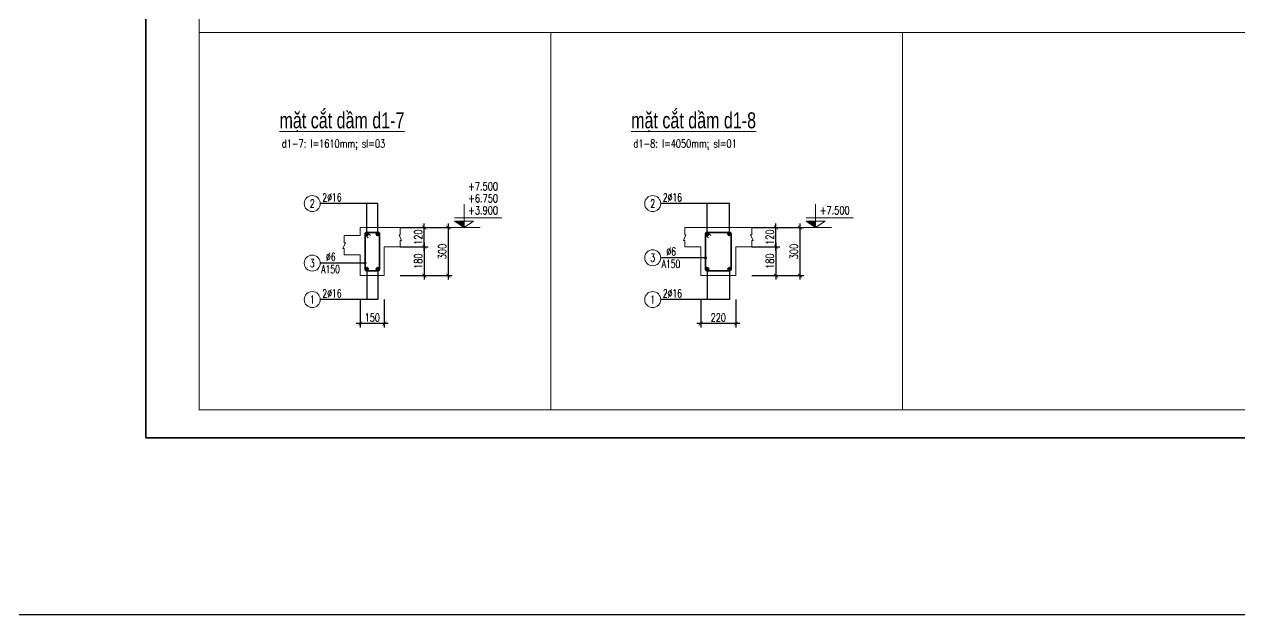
# Model space of a CAD drawing. Extents: x -2098986 to 943, y -1296280 to 73591.
# Drawn here: x -1746273 to -1715898, y -1218879 to -1204125 of the extents above; entities that cross this region are included whole.
import ezdxf
from ezdxf.enums import TextEntityAlignment as Align

# ---------------------------------------------------------------- set-up
doc = ezdxf.new("R2010")
doc.units = 0
doc.header["$LTSCALE"] = 150
doc.header["$PDMODE"] = 35
doc.layers.get('Defpoints').update_dxf_attribs({"lineweight": 18})
for name, color, linetype, lineweight in [('05.Text', 253, 'Continuous', 18), ('11.Khung bo', 32, 'Continuous', 50), ('12.Khung', 36, 'Continuous', 25), ('KCVN-THAY', 7, 'Continuous', 25), ('LS-DIM', 251, 'Continuous', 13), ('LS-TEXT', 60, 'Continuous', 20), ('LS-THAY', 7, 'Continuous', 20), ('LS-THEP', 3, 'Continuous', 35)]:
    doc.layers.add(name, color=color, linetype=linetype, lineweight=lineweight)
doc.layers.add('DIM', color=1, linetype='Continuous')
doc.layers.add('Tpl_Bound', color=1, linetype='Continuous', plot=False)
doc.styles.add('LS.TEXT', font='vnromadi.shx', dxfattribs={"width": 0.7, "height": 4})
doc.styles.add('romans.shx', font='romans.shx', dxfattribs={"width": 0.75, "bigfont": 'vns.shx'})
doc.styles.add('vnsimpli', font='vnsimli.shx', dxfattribs={"width": 0.75})
doc.dimstyles.new('D25', dxfattribs={"dimscale": 0, "dimtxt": 200, "dimasz": 100, "dimexe": 100, "dimexo": 0, "dimgap": 50, "dimtad": 1, "dimdec": 0, "dimlfac": 0.25, "dimdsep": 46, "dimtxsty": 'vnsimpli', "dimblk1": 'ARCHTICK', "dimblk2": 'ARCHTICK', "dimsah": 1, "dimcen": 0, "dimdle": 100, "dimclrd": 256, "dimclre": 256, "dimclrt": 60, "dimadec": 0, "dimazin": 0, "dimtfac": 0.004, "dimtdec": 0, "dimtix": 1, "dimtmove": 2, "dimatfit": 3, "dimldrblk": 'ARCHTICK', "dimfxl": 1, "dimtolj": 1, "dimarcsym": 0})
doc.dimstyles.new('LS.GHI CHU', dxfattribs={"dimtxt": 200, "dimasz": 120, "dimexe": 120, "dimexo": 120, "dimgap": 80, "dimtad": 1, "dimdec": 0, "dimzin": 0, "dimdsep": 46, "dimtxsty": 'romans.shx', "dimblk": 'ARCHTICK', "dimcen": 0.09, "dimdle": 120, "dimclrd": 256, "dimclre": 8, "dimclrt": 7, "dimadec": 0, "dimazin": 0, "dimtfac": 1, "dimtdec": 0, "dimtofl": 0, "dimtmove": 0, "dimatfit": 3, "dimldrblk": 'ARCHTICK', "dimfxl": 1, "dimtolj": 1, "dimtzin": 0, "dimarcsym": 0})

# ---------------------------------------------------------------- blocks, each defined once
blk = doc.blocks.new('*U4')
at = {"layer": 'KCVN-THAY', "color": 140}
blk.add_lwpolyline([(214871.76, 86966.68), (215381.8, 86966.68), (215381.8, 86579.68), (214871.76, 86579.68)], close=True, dxfattribs=at)
blk = doc.blocks.new('100')
at = {"layer": '11.Khung bo', "const_width": 26.7}
blk.add_lwpolyline([(1860913, -945240), (1860913, -916940), (1896063, -916940), (1896063, -945240)], close=True, dxfattribs=at)
blk.add_lwpolyline([(1860913, -945240), (1860913, -916940), (1896063, -916940), (1896063, -945240)], close=True, dxfattribs=at)
blk.add_lwpolyline([(1860913, -945240), (1860913, -916940), (1896063, -916940), (1896063, -945240)], close=True, dxfattribs=at)
at = {"layer": '12.Khung'}
blk.add_lwpolyline([(1901579, -945940), (1901579, -916240), (1859580, -916240), (1859580, -945940)], close=True, dxfattribs=at)
blk.add_lwpolyline([(1901579, -945940), (1901579, -916240), (1859580, -916240), (1859580, -945940)], close=True, dxfattribs=at)
blk.add_lwpolyline([(1901579, -945940), (1901579, -916240), (1859580, -916240), (1859580, -945940)], close=True, dxfattribs=at)
blk = doc.blocks.new('moc1')
at = {"layer": 'LS-THEP'}
for p, q in [((-25, 0), (-25, -10)), ((10, 25), (0, 25)), ((58, -22), (10, 25)), ((-25, -10), (22, -58))]:
    blk.add_line(p, q, dxfattribs=at)
blk.add_arc((0, 0), 25, 90, 180, dxfattribs=at)
blk = doc.blocks.new('_ArchTick')
at = {"layer": 'DIM', "color": 0, "const_width": 0.15}
blk.add_lwpolyline([(-0.5, -0.5), (0.5, 0.5)], dxfattribs=at)
blk = doc.blocks.new('cotthep')
at = {"layer": 'LS-THAY'}
blk.add_circle((-250, 0), 250, dxfattribs=at)
at = {"layer": 'LS-TEXT', "style": 'vnsimpli', "width": 0.75}
for tag, p in [('10', (-250, -123)), ('24`25', (446, 69)), ('A200', (440, -316))]:
    blk.add_attdef(tag, text='', height=250, dxfattribs=at).set_placement(p, align=Align.CENTER)
blk = doc.blocks.new('*D1661')
at = {"layer": 'Defpoints', "color": 0, "transparency": 16777216}
for p in [(-1736877.142857, -1209685), (-1736877.142857, -1210405), (-1736276.142857, -1210405)]:
    blk.add_point(p, dxfattribs=at)
at = {"layer": 'LS-DIM', "lineweight": -2, "transparency": 16777216}
for p, q in [((-1736877.142857, -1209685), (-1736176.142857, -1209685)), ((-1736276.142857, -1209585), (-1736276.142857, -1210505)), ((-1736877.142857, -1210405), (-1736176.142857, -1210405))]:
    blk.add_line(p, q, dxfattribs=at)
at = {"layer": 'LS-DIM', "lineweight": -2, "transparency": 16777216, "xscale": 100, "yscale": 100, "zscale": 100}
for p, rotation in [((-1736276.142857, -1209685), 90), ((-1736276.142857, -1210405), 270)]:
    blk.add_blockref('_ArchTick', p, dxfattribs=dict(at, rotation=rotation))
at = {"layer": 'LS-DIM', "color": 60, "transparency": 16777216, "insert": (-1736426.142857, -1210045), "char_height": 200, "attachment_point": 5, "rotation": 90, "style": 'vnsimpli'}
blk.add_mtext('\\A1;180', dxfattribs=at)
blk = doc.blocks.new('*D1662')
at = {"layer": 'Defpoints', "color": 0, "transparency": 16777216}
for p in [(-1737876.142857, -1211005), (-1737276.142857, -1211005), (-1737876.142857, -1211605)]:
    blk.add_point(p, dxfattribs=at)
at = {"layer": 'LS-DIM', "lineweight": -2, "transparency": 16777216}
for p, q in [((-1737876.142857, -1211005), (-1737876.142857, -1211705)), ((-1737276.142857, -1211005), (-1737276.142857, -1211705)), ((-1737176.142857, -1211605), (-1737976.142857, -1211605))]:
    blk.add_line(p, q, dxfattribs=at)
at = {"layer": 'LS-DIM', "lineweight": -2, "transparency": 16777216, "xscale": 100, "yscale": 100, "zscale": 100, "rotation": 180}
blk.add_blockref('_ArchTick', (-1737876.142857, -1211605), dxfattribs=at)
at = {"layer": 'LS-DIM', "lineweight": -2, "transparency": 16777216, "xscale": 100, "yscale": 100, "zscale": 100}
blk.add_blockref('_ArchTick', (-1737276.142857, -1211605), dxfattribs=at)
at = {"layer": 'LS-DIM', "color": 60, "transparency": 16777216, "insert": (-1737576.142857, -1211455), "char_height": 200, "attachment_point": 5, "style": 'vnsimpli'}
blk.add_mtext('\\A1;150', dxfattribs=at)
blk = doc.blocks.new('*D1663')
at = {"layer": 'Defpoints', "color": 0, "transparency": 16777216}
for p in [(-1736877.142857, -1209205), (-1736276.142857, -1209205), (-1736877.142857, -1209685)]:
    blk.add_point(p, dxfattribs=at)
at = {"layer": 'LS-DIM', "lineweight": -2, "transparency": 16777216}
for p, q in [((-1736877.142857, -1209205), (-1736176.142857, -1209205)), ((-1736276.142857, -1209785), (-1736276.142857, -1209105)), ((-1736877.142857, -1209685), (-1736176.142857, -1209685))]:
    blk.add_line(p, q, dxfattribs=at)
at = {"layer": 'LS-DIM', "lineweight": -2, "transparency": 16777216, "xscale": 100, "yscale": 100, "zscale": 100}
for p, rotation in [((-1736276.142857, -1209205), 90), ((-1736276.142857, -1209685), 270)]:
    blk.add_blockref('_ArchTick', p, dxfattribs=dict(at, rotation=rotation))
at = {"layer": 'LS-DIM', "color": 60, "transparency": 16777216, "insert": (-1736426.142857, -1209445), "char_height": 200, "attachment_point": 5, "rotation": 90, "style": 'vnsimpli'}
blk.add_mtext('\\A1;120', dxfattribs=at)
blk = doc.blocks.new('*D1664')
at = {"layer": 'Defpoints', "color": 0, "transparency": 16777216}
for p in [(-1736877.142857, -1209205), (-1736877.142857, -1210405), (-1735676.142857, -1210405)]:
    blk.add_point(p, dxfattribs=at)
at = {"layer": 'LS-DIM', "lineweight": -2, "transparency": 16777216}
for p, q in [((-1736877.142857, -1209205), (-1735576.142857, -1209205)), ((-1735676.142857, -1209105), (-1735676.142857, -1210505)), ((-1736877.142857, -1210405), (-1735576.142857, -1210405))]:
    blk.add_line(p, q, dxfattribs=at)
at = {"layer": 'LS-DIM', "lineweight": -2, "transparency": 16777216, "xscale": 100, "yscale": 100, "zscale": 100}
for p, rotation in [((-1735676.142857, -1209205), 90), ((-1735676.142857, -1210405), 270)]:
    blk.add_blockref('_ArchTick', p, dxfattribs=dict(at, rotation=rotation))
at = {"layer": 'LS-DIM', "color": 60, "transparency": 16777216, "insert": (-1735826.142857, -1209805), "char_height": 200, "attachment_point": 5, "rotation": 90, "style": 'vnsimpli'}
blk.add_mtext('\\A1;300', dxfattribs=at)
blk = doc.blocks.new('COSCD')
at = {"layer": 'LS-DIM'}
blk.add_hatch(color=256, dxfattribs=at).paths.add_polyline_path([(3.6, 0), (3.6, 1.44), (1.44, 1.44)])
for p, q in [((3.6, 0), (3.6, 5.23)), ((7.2, 0), (0, 0)), ((1.44, 2.16), (12.12, 2.16)), ((1.44, 1.44), (5.76, 1.44)), ((1.44, 1.44), (3.6, 0)), ((5.76, 1.44), (3.6, 0))]:
    blk.add_line(p, q, dxfattribs=at)
blk = doc.blocks.new('*D1665')
at = {"layer": 'Defpoints', "color": 0, "transparency": 16777216}
for p in [(-1728089.642857, -1209685), (-1728089.642857, -1210405), (-1727488.642857, -1210405)]:
    blk.add_point(p, dxfattribs=at)
at = {"layer": 'LS-DIM', "lineweight": -2, "transparency": 16777216}
for p, q in [((-1728089.642857, -1209685), (-1727388.642857, -1209685)), ((-1727488.642857, -1209585), (-1727488.642857, -1210505)), ((-1728089.642857, -1210405), (-1727388.642857, -1210405))]:
    blk.add_line(p, q, dxfattribs=at)
at = {"layer": 'LS-DIM', "lineweight": -2, "transparency": 16777216, "xscale": 100, "yscale": 100, "zscale": 100}
for p, rotation in [((-1727488.642857, -1209685), 90), ((-1727488.642857, -1210405), 270)]:
    blk.add_blockref('_ArchTick', p, dxfattribs=dict(at, rotation=rotation))
at = {"layer": 'LS-DIM', "color": 60, "transparency": 16777216, "insert": (-1727638.642857, -1210045), "char_height": 200, "attachment_point": 5, "rotation": 90, "style": 'vnsimpli'}
blk.add_mtext('\\A1;180', dxfattribs=at)
blk = doc.blocks.new('*D1666')
at = {"layer": 'Defpoints', "color": 0, "transparency": 16777216}
for p in [(-1729368.642857, -1211005), (-1728488.642857, -1211005), (-1729368.642857, -1211605)]:
    blk.add_point(p, dxfattribs=at)
at = {"layer": 'LS-DIM', "lineweight": -2, "transparency": 16777216}
for p, q in [((-1729368.642857, -1211005), (-1729368.642857, -1211705)), ((-1728488.642857, -1211005), (-1728488.642857, -1211705)), ((-1728388.642857, -1211605), (-1729468.642857, -1211605))]:
    blk.add_line(p, q, dxfattribs=at)
at = {"layer": 'LS-DIM', "lineweight": -2, "transparency": 16777216, "xscale": 100, "yscale": 100, "zscale": 100, "rotation": 180}
blk.add_blockref('_ArchTick', (-1729368.642857, -1211605), dxfattribs=at)
at = {"layer": 'LS-DIM', "lineweight": -2, "transparency": 16777216, "xscale": 100, "yscale": 100, "zscale": 100}
blk.add_blockref('_ArchTick', (-1728488.642857, -1211605), dxfattribs=at)
at = {"layer": 'LS-DIM', "color": 60, "transparency": 16777216, "insert": (-1728928.642857, -1211455), "char_height": 200, "attachment_point": 5, "style": 'vnsimpli'}
blk.add_mtext('\\A1;220', dxfattribs=at)
blk = doc.blocks.new('*D1667')
at = {"layer": 'Defpoints', "color": 0, "transparency": 16777216}
for p in [(-1728089.642857, -1209205), (-1727488.642857, -1209205), (-1728089.642857, -1209685)]:
    blk.add_point(p, dxfattribs=at)
at = {"layer": 'LS-DIM', "lineweight": -2, "transparency": 16777216}
for p, q in [((-1728089.642857, -1209205), (-1727388.642857, -1209205)), ((-1727488.642857, -1209785), (-1727488.642857, -1209105)), ((-1728089.642857, -1209685), (-1727388.642857, -1209685))]:
    blk.add_line(p, q, dxfattribs=at)
at = {"layer": 'LS-DIM', "lineweight": -2, "transparency": 16777216, "xscale": 100, "yscale": 100, "zscale": 100}
for p, rotation in [((-1727488.642857, -1209205), 90), ((-1727488.642857, -1209685), 270)]:
    blk.add_blockref('_ArchTick', p, dxfattribs=dict(at, rotation=rotation))
at = {"layer": 'LS-DIM', "color": 60, "transparency": 16777216, "insert": (-1727638.642857, -1209445), "char_height": 200, "attachment_point": 5, "rotation": 90, "style": 'vnsimpli'}
blk.add_mtext('\\A1;120', dxfattribs=at)
blk = doc.blocks.new('*D1668')
at = {"layer": 'Defpoints', "color": 0, "transparency": 16777216}
for p in [(-1728089.642857, -1209205), (-1728089.642857, -1210405), (-1726888.642857, -1210405)]:
    blk.add_point(p, dxfattribs=at)
at = {"layer": 'LS-DIM', "lineweight": -2, "transparency": 16777216}
for p, q in [((-1728089.642857, -1209205), (-1726788.642857, -1209205)), ((-1726888.642857, -1209105), (-1726888.642857, -1210505)), ((-1728089.642857, -1210405), (-1726788.642857, -1210405))]:
    blk.add_line(p, q, dxfattribs=at)
at = {"layer": 'LS-DIM', "lineweight": -2, "transparency": 16777216, "xscale": 100, "yscale": 100, "zscale": 100}
for p, rotation in [((-1726888.642857, -1209205), 90), ((-1726888.642857, -1210405), 270)]:
    blk.add_blockref('_ArchTick', p, dxfattribs=dict(at, rotation=rotation))
at = {"layer": 'LS-DIM', "color": 60, "transparency": 16777216, "insert": (-1727038.642857, -1209805), "char_height": 200, "attachment_point": 5, "rotation": 90, "style": 'vnsimpli'}
blk.add_mtext('\\A1;300', dxfattribs=at)

msp = doc.modelspace()

# ---------------------------------------------------------------- linework, layer by layer
at = {"layer": 'LS-DIM', "ltscale": 120}
for points in [[(-1736877.1, -1209205), (-1736877.1, -1209388.3), (-1736908.6, -1209388.3), (-1736842.6, -1209527.8), (-1736877.1, -1209527.8), (-1736877.1, -1209685)], [(-1729767.6, -1209205), (-1729767.6, -1209388.3), (-1729736.2, -1209388.3), (-1729802.2, -1209527.8), (-1729767.6, -1209527.8), (-1729767.6, -1209685)], [(-1728089.6, -1209205), (-1728089.6, -1209388.3), (-1728121.1, -1209388.3), (-1728055.1, -1209527.8), (-1728089.6, -1209527.8), (-1728089.6, -1209685)], [(-1738275.1, -1209405), (-1738275.1, -1209588.3), (-1738243.7, -1209588.3), (-1738309.7, -1209727.8), (-1738275.1, -1209727.8), (-1738275.1, -1209885)]]:
    msp.add_lwpolyline(points, dxfattribs=at)
at = {"layer": 'LS-THAY'}
for p, q in [((-1706752.5, -1204326.2), (-1741902.5, -1204326.2)), ((-1733115, -1204326.2), (-1733115, -1213759.5)), ((-1724327.5, -1204326.2), (-1724327.5, -1213759.5)), ((-1737276.1, -1209205), (-1737876.1, -1209205)), ((-1737876.1, -1209205), (-1737876.1, -1209405)), ((-1737276.1, -1209205), (-1736877.1, -1209205)), ((-1729368.6, -1209205), (-1729767.6, -1209205)), ((-1728488.6, -1209205), (-1729368.6, -1209205)), ((-1728488.6, -1209205), (-1728089.6, -1209205)), ((-1737876.1, -1209405), (-1738275.1, -1209405)), ((-1737276.1, -1210405), (-1737276.1, -1209685)), ((-1737276.1, -1209685), (-1736877.1, -1209685)), ((-1729368.6, -1209685), (-1729767.6, -1209685)), ((-1729368.6, -1209685), (-1729368.6, -1210405)), ((-1728488.6, -1210405), (-1728488.6, -1209685)), ((-1728488.6, -1209685), (-1728089.6, -1209685)), ((-1737876.1, -1209885), (-1738275.1, -1209885)), ((-1737876.1, -1209885), (-1737876.1, -1210405)), ((-1737876.1, -1210405), (-1737276.1, -1210405)), ((-1729368.6, -1210405), (-1728488.6, -1210405))]:
    msp.add_line(p, q, dxfattribs=at)
at = {"layer": 'LS-THEP'}
for points in [[(-1737716.1, -1209325), (-1737436.1, -1209325, -0.4142136), (-1737396.1, -1209365), (-1737396.1, -1210245, -0.4142136), (-1737436.1, -1210285), (-1737716.1, -1210285, -0.4142136), (-1737756.1, -1210245), (-1737756.1, -1209365, -0.4142136)], [(-1729208.6, -1209325), (-1728648.6, -1209325, -0.4142136), (-1728608.6, -1209365), (-1728608.6, -1210245, -0.4142136), (-1728648.6, -1210285), (-1729208.6, -1210285, -0.4142136), (-1729248.6, -1210245), (-1729248.6, -1209365, -0.4142136)]]:
    msp.add_lwpolyline(points, format="xyb", close=True, dxfattribs=at)
for centre in [(-1737716.1, -1209365), (-1737436.1, -1209365), (-1729208.6, -1209365), (-1728648.6, -1209365), (-1737716.1, -1210245), (-1737436.1, -1210245), (-1729208.6, -1210245), (-1728648.6, -1210245)]:
    msp.add_circle(centre, 40, dxfattribs=at)
at = {"layer": 'Tpl_Bound', "color": 1}
msp.add_lwpolyline([(-1743235.8, -1214459.5), (-1743235.8, -1184759.5), (-1701235.8, -1184759.5), (-1701235.8, -1214459.5)], close=True, dxfattribs=at)

# ---------------------------------------------------------------- block references
at = {"layer": '05.Text', "xscale": 1.000009185772931, "yscale": 1.000009185772931, "zscale": 1.000009185772931}
msp.add_blockref('100', (-3602832.5, -268511), dxfattribs=at)
at = {"layer": 'Defpoints', "xscale": 100, "yscale": 100, "zscale": 100}
msp.add_blockref('*U4', (-23234746.5, -9876846.9), dxfattribs=at)
at = {"layer": 'LS-DIM'}
ref = msp.add_blockref('cotthep', (-1738876.1, -1208605), dxfattribs=dict(at, xscale=0.8000000000465661, yscale=0.8000000000465661, zscale=0.8000000000465661))
ref.add_attrib('10', '2', dxfattribs={"layer": 'LS-TEXT', "height": 200, "style": 'vnsimpli', "width": 0.7}).set_placement((-1739076.1, -1208703.6), align=Align.CENTER)
ref.add_attrib('24`25', '2`16', dxfattribs={"layer": 'LS-TEXT', "height": 200, "style": 'vnsimpli', "width": 0.7}).set_placement((-1738583.1, -1208549.6), align=Align.CENTER)
ref = msp.add_blockref('cotthep', (-1730368.6, -1208605), dxfattribs=dict(at, xscale=0.8000000000465661, yscale=0.8000000000465661, zscale=0.8000000000465661))
ref.add_attrib('10', '2', dxfattribs={"layer": 'LS-TEXT', "height": 200, "style": 'vnsimpli', "width": 0.7}).set_placement((-1730568.6, -1208703.6), align=Align.CENTER)
ref.add_attrib('24`25', '2`16', dxfattribs={"layer": 'LS-TEXT', "height": 200, "style": 'vnsimpli', "width": 0.7}).set_placement((-1730075.6, -1208549.6), align=Align.CENTER)
for name, p, xscale, yscale, zscale in [('COSCD', (-1735683.6, -1209205), 111.1111111112404, 111.1111111112404, 111.1111111112404), ('COSCD', (-1726896.1, -1209205), 111.1111111112404, 111.1111111112404, 111.1111111112404), ('moc1', (-1737716.1, -1209365), 1.599999999860301, 1.599999999860301, 1.599999999860301), ('moc1', (-1729208.6, -1209365), 1.599999999860301, 1.599999999860301, 1.599999999860301)]:
    msp.add_blockref(name, p, dxfattribs=dict(at, xscale=xscale, yscale=yscale, zscale=zscale))
ref = msp.add_blockref('cotthep', (-1730368.6, -1209960.2), dxfattribs=dict(at, xscale=0.8000000000465661, yscale=0.8000000000465661, zscale=0.8000000000465661))
ref.add_attrib('10', '3', dxfattribs={"layer": 'LS-TEXT', "height": 200, "style": 'vnsimpli', "width": 0.7}).set_placement((-1730568.6, -1210058.9), align=Align.CENTER)
ref.add_attrib('24`25', '%%c6', dxfattribs={"layer": 'LS-TEXT', "height": 200, "style": 'vnsimpli', "width": 0.7}).set_placement((-1730105.2, -1209904.8), align=Align.CENTER)
ref.add_attrib('A200', 'A150', dxfattribs={"layer": 'LS-TEXT', "height": 200, "style": 'vnsimpli', "width": 0.7}).set_placement((-1730111.3, -1210212.8), align=Align.CENTER)
ref = msp.add_blockref('cotthep', (-1738876.1, -1210093.2), dxfattribs=dict(at, xscale=0.8000000000465661, yscale=0.8000000000465661, zscale=0.8000000000465661))
ref.add_attrib('10', '3', dxfattribs={"layer": 'LS-TEXT', "height": 200, "style": 'vnsimpli', "width": 0.7}).set_placement((-1739076.1, -1210191.9), align=Align.CENTER)
ref.add_attrib('24`25', '%%c6', dxfattribs={"layer": 'LS-TEXT', "height": 200, "style": 'vnsimpli', "width": 0.7}).set_placement((-1738612.7, -1210037.8), align=Align.CENTER)
ref.add_attrib('A200', 'A150', dxfattribs={"layer": 'LS-TEXT', "height": 200, "style": 'vnsimpli', "width": 0.7}).set_placement((-1738618.8, -1210345.8), align=Align.CENTER)
ref = msp.add_blockref('cotthep', (-1738876.1, -1211005), dxfattribs=dict(at, xscale=0.8000000000465661, yscale=0.8000000000465661, zscale=0.8000000000465661))
ref.add_attrib('10', '1', dxfattribs={"layer": 'LS-TEXT', "height": 200, "style": 'vnsimpli', "width": 0.7}).set_placement((-1739076.1, -1211103.6), align=Align.CENTER)
ref.add_attrib('24`25', '2`16', dxfattribs={"layer": 'LS-TEXT', "height": 200, "style": 'vnsimpli', "width": 0.7}).set_placement((-1738583.1, -1210949.6), align=Align.CENTER)
ref = msp.add_blockref('cotthep', (-1730368.6, -1211005), dxfattribs=dict(at, xscale=0.8000000000465661, yscale=0.8000000000465661, zscale=0.8000000000465661))
ref.add_attrib('10', '1', dxfattribs={"layer": 'LS-TEXT', "height": 200, "style": 'vnsimpli', "width": 0.7}).set_placement((-1730568.6, -1211103.6), align=Align.CENTER)
ref.add_attrib('24`25', '2`16', dxfattribs={"layer": 'LS-TEXT', "height": 200, "style": 'vnsimpli', "width": 0.7}).set_placement((-1730075.6, -1210949.6), align=Align.CENTER)

# ---------------------------------------------------------------- texts
at = {"layer": 'LS-TEXT', "color": 60, "style": 'LS.TEXT', "width": 0.75}
for s, p in [('%%UmÆt c¾t dÇm d1-7', (-1739894.5, -1206724.3)), ('%%UmÆt c¾t dÇm d1-8', (-1731107, -1206724.3))]:
    msp.add_text(s, height=400, dxfattribs=at).set_placement(p)
at = {"layer": 'LS-TEXT', "style": 'vnsimpli', "width": 0.75}
for s, p in [('d1-7: l=1610mm; sl=03', (-1739837.3, -1207204.6)), ('d1-8: l=4050mm; sl=01', (-1731049.8, -1207204.6)), ('+7.500', (-1735179.3, -1208275)), ('+6.750', (-1735179.3, -1208575)), ('+3.900', (-1735179.3, -1208875)), ('+7.500', (-1726391.8, -1208875))]:
    msp.add_text(s, height=200, dxfattribs=at).set_placement(p)

# ---------------------------------------------------------------- dimensions: what is measured, and where the dimension line sits
at = {"layer": 'LS-DIM'}
for base, p1, p2, override, picture, middle in [((-1736276.1, -1209205), (-1736877.1, -1209685), (-1736877.1, -1209205), {"dimscale": 1}, '*D1663', (-1736426.1, -1209445)), ((-1735676.1, -1210405), (-1736877.1, -1209205), (-1736877.1, -1210405), {"dimscale": 1}, '*D1664', (-1735826.1, -1209805)), ((-1727488.6, -1209205), (-1728089.6, -1209685), (-1728089.6, -1209205), {"dimscale": 1}, '*D1667', (-1727638.6, -1209445)), ((-1726888.6, -1210405), (-1728089.6, -1209205), (-1728089.6, -1210405), {"dimscale": 1}, '*D1668', (-1727038.6, -1209805)), ((-1736276.1, -1210405), (-1736877.1, -1209685), (-1736877.1, -1210405), {"dimscale": 1, "dimtxsty": 'vnsimpli', "dimtmove": 1}, '*D1661', (-1736426.1, -1210045)), ((-1727488.6, -1210405), (-1728089.6, -1209685), (-1728089.6, -1210405), {"dimscale": 1, "dimtxsty": 'vnsimpli', "dimtmove": 1}, '*D1665', (-1727638.6, -1210045))]:
    dim = msp.add_linear_dim(base=base, p1=p1, p2=p2, angle=90, dimstyle='D25', override=override, dxfattribs=at)
    dim.commit()
    dim.dimension.update_dxf_attribs({"geometry": picture, "text_midpoint": middle})
for base, p1, p2, picture, middle in [((-1737876.1, -1211605), (-1737276.1, -1211005), (-1737876.1, -1211005), '*D1662', (-1737576.1, -1211455)), ((-1729368.6, -1211605), (-1728488.6, -1211005), (-1729368.6, -1211005), '*D1666', (-1728928.6, -1211455))]:
    dim = msp.add_linear_dim(base=base, p1=p1, p2=p2, dimstyle='D25', override={"dimscale": 1, "dimtxsty": 'vnsimpli', "dimtmove": 1}, dxfattribs=at)
    dim.commit()
    dim.dimension.update_dxf_attribs({"geometry": picture, "text_midpoint": middle})

# ---------------------------------------------------------------- leaders
for points in [[(-1737716.1, -1209365), (-1737716.1, -1208605), (-1738876.1, -1208605)], [(-1737436.1, -1209365), (-1737436.1, -1208605), (-1738332.1, -1208605)], [(-1729208.6, -1209365), (-1729208.6, -1208605), (-1730368.6, -1208605)], [(-1728648.6, -1209365), (-1728648.6, -1208605), (-1729824.6, -1208605)], [(-1737756.1, -1210093.2), (-1738876.1, -1210093.2)], [(-1729248.6, -1209960.2), (-1730368.6, -1209960.2)], [(-1737716.1, -1210245), (-1737716.1, -1211005), (-1738876.1, -1211005)], [(-1737436.1, -1210245), (-1737436.1, -1211005), (-1738332.1, -1211005)], [(-1729208.6, -1210245), (-1729208.6, -1211005), (-1730368.6, -1211005)], [(-1728648.6, -1210245), (-1728648.6, -1211005), (-1729824.6, -1211005)]]:
    msp.add_leader(points, dimstyle='LS.GHI CHU', override={"dimscale": 50, "dimasz": 0.8, "dimtad": 0, "dimtxsty": 'vnsimpli', "dimldrblk": 'Origin'}, dxfattribs=at)

doc.saveas('drawing.dxf')
